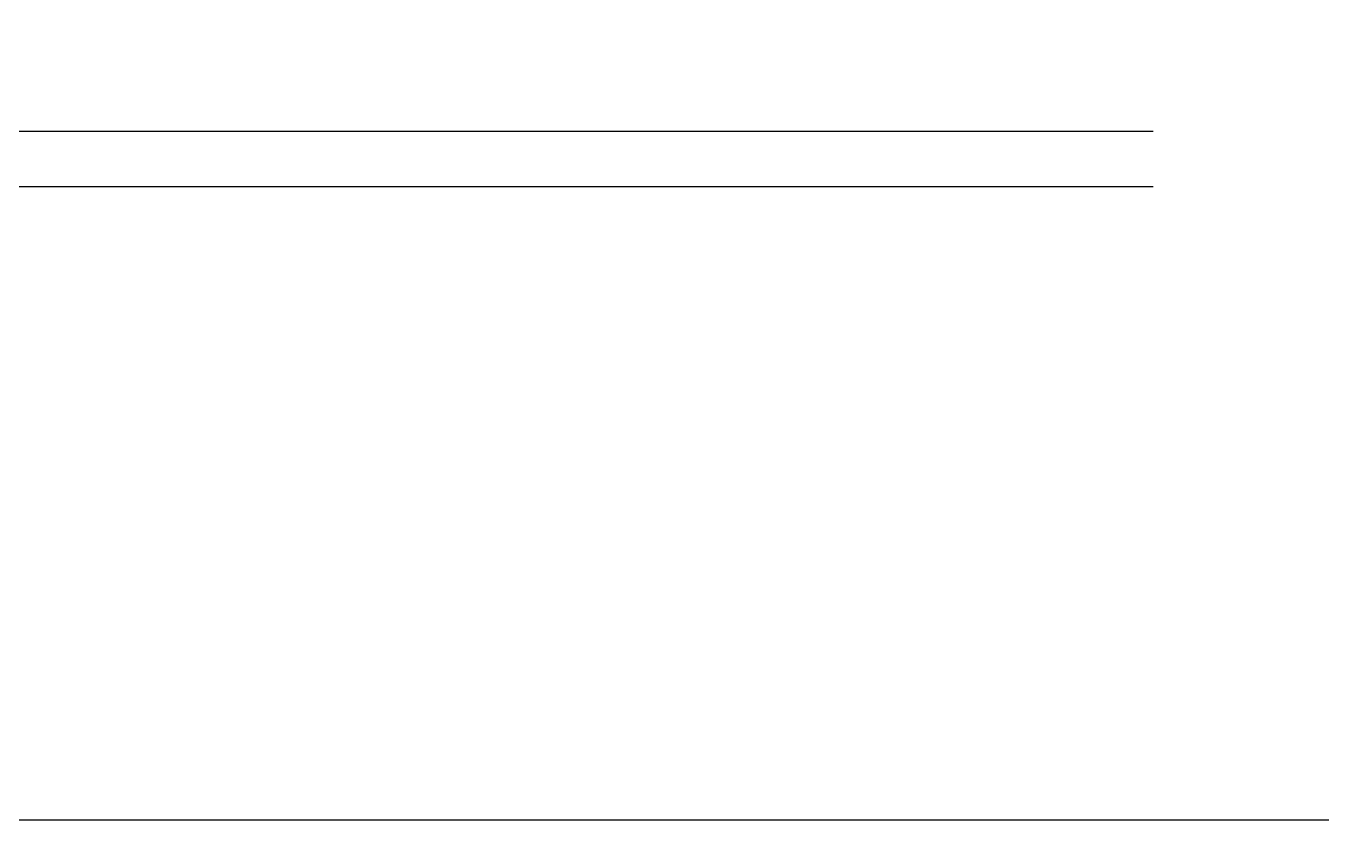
# Model space of a CAD drawing. Extents: x -160106 to 966792, y -663931 to 1550022.
# Drawn here: x -32027.4 to -31968.2, y -85818.5 to -85782.5 of the extents above; entities that cross this region are included whole.
import ezdxf

# ---------------------------------------------------------------- set-up
doc = ezdxf.new("R2010")
doc.units = 0
for name, color, linetype in [('!ZN1-文字-7', 7, 'Continuous'), ('!ZN1-标注-173', 173, 'Continuous'), ('!ZN3-铝板幕墙-3', 3, 'Continuous'), ('3符号', 173, 'Continuous')]:
    doc.layers.add(name, color=color, linetype=linetype)
doc.styles.add('ZNDimTStyle', font='ROMANS.shx', dxfattribs={"width": 0.7, "bigfont": 'CHINESE.shx'})
doc.dimstyles.new('ZN机械-2', dxfattribs={"dimscale": 2, "dimtxt": 2.5, "dimasz": 1.5, "dimexe": 1, "dimexo": 2, "dimgap": 0.9, "dimtad": 1, "dimdec": 0, "dimzin": 0, "dimdsep": 46, "dimtxsty": 'ZNDimTStyle', "dimcen": 2.5, "dimdle": 1, "dimclrd": 173, "dimclre": 173, "dimclrt": 7, "dimazin": 2, "dimtfac": 1, "dimtdec": 4, "dimtix": 1, "dimtmove": 2, "dimatfit": 3, "dimfxl": 0, "dimfrac": 2, "dimtolj": 1, "dimtzin": 0, "dimarcsym": 0})

# ---------------------------------------------------------------- blocks, each defined once
blk = doc.blocks.new('*D3272')
at = {"layer": '!ZN1-标注-173', "color": 173, "lineweight": -2, "ltscale": 20, "transparency": 16777216}
for p, q in [((51834.299, -2229.672), (51813.2, -2229.672)), ((51815.2, -2232.672), (51815.2, -2276.672)), ((51834.299, -2279.672), (51813.2, -2279.672))]:
    blk.add_line(p, q, dxfattribs=at)
at = {"layer": '!ZN1-标注-173', "color": 173, "ltscale": 20, "transparency": 16777216}
for points in [[(51814.7, -2232.672), (51815.7, -2232.672), (51815.2, -2229.672)], [(51814.7, -2276.672), (51815.7, -2276.672), (51815.2, -2279.672)]]:
    blk.add_solid(points, dxfattribs=at)
at = {"layer": 'Defpoints', "color": 0, "ltscale": 20, "transparency": 16777216}
for p in [(51838.299, -2229.672), (51815.2, -2279.672), (51838.299, -2279.672)]:
    blk.add_point(p, dxfattribs=at)
at = {"layer": '!ZN1-标注-173', "color": 7, "ltscale": 20, "transparency": 16777216, "insert": (51810.9, -2254.672), "char_height": 5, "attachment_point": 5, "rotation": 90, "style": 'ZNDimTStyle'}
blk.add_mtext('\\A1;50', dxfattribs=at)
blk = doc.blocks.new('铝板与窗收口做法F231116')
at = {"layer": '!ZN3-铝板幕墙-3', "ltscale": 40}
blk.add_lwpolyline([(18.5, -25), (16, -25), (16, -48, 0.414214), (18, -50), (50, -50)], format="xyb", dxfattribs=at)
blk.add_lwpolyline([(18.5, -25), (18.5, -47.5), (50, -47.5)], dxfattribs=at)
blk = doc.blocks.new('A$C8e3a2c26')
at = {"layer": '!ZN1-标注-173', "ltscale": 20}
dim = blk.add_linear_dim(base=(-39.899, -66.508), p1=(-16.8, -16.508), p2=(-16.8, -66.508), angle=270, dimstyle='ZN机械-2', dxfattribs=at)
dim.commit()
dim.dimension.update_dxf_attribs({"geometry": '*D3272', "text_midpoint": (-44.199, -41.508), "insert": (-51855.099, 2213.164)})

msp = doc.modelspace()

# ---------------------------------------------------------------- linework, layer by layer
at = {"layer": '!ZN3-铝板幕墙-3', "ltscale": 40}
for points in [[(-32026.273, -85787.253), (-31976.273, -85787.253)], [(-32026.273, -85789.753), (-31976.273, -85789.753)]]:
    msp.add_lwpolyline(points, dxfattribs=at)

# ---------------------------------------------------------------- block references
at = {"layer": '!ZN1-文字-7', "ltscale": 20}
msp.add_blockref('铝板与窗收口做法F231116', (-32076.273, -85739.753), dxfattribs=at)
at = {"layer": '3符号', "ltscale": 40, "xscale": -1, "rotation": 180}
msp.add_blockref('A$C8e3a2c26', (-32119.173, -85806.261), dxfattribs=at)

# ---------------------------------------------------------------- leaders
at = {"layer": '!ZN1-标注-173'}
msp.add_leader([(-32068.273, -85785.5), (-32049.212, -85818.515), (-31968.304, -85818.515)], dimstyle='ZN机械-2', dxfattribs=at)

doc.saveas('drawing.dxf')
